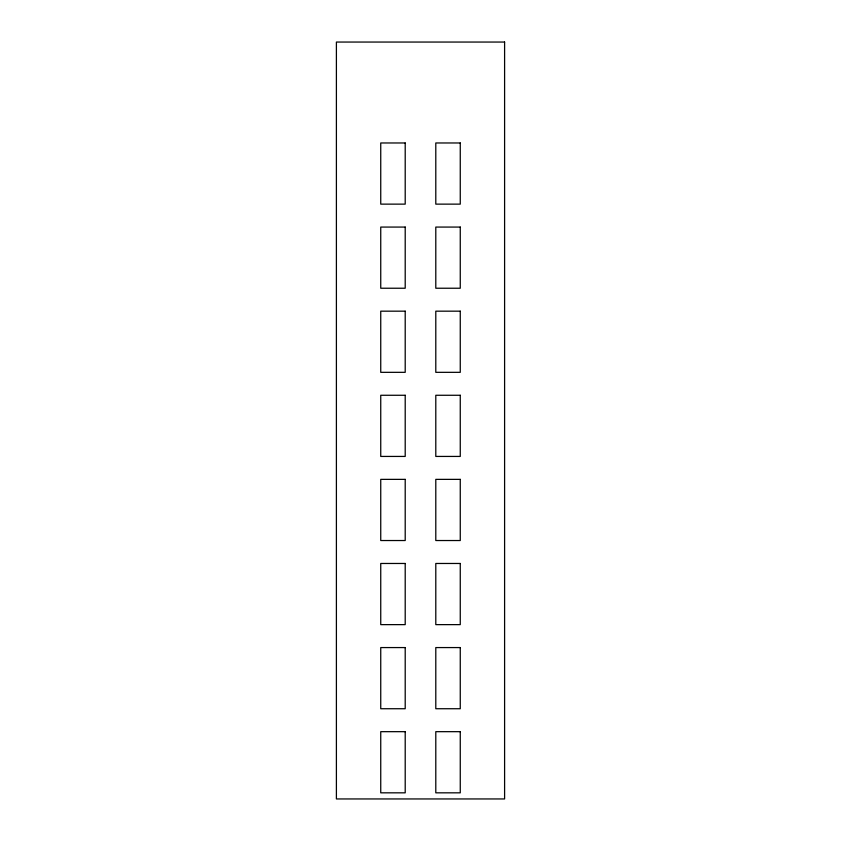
<?xml version="1.0" encoding="UTF-8"?>
<svg xmlns="http://www.w3.org/2000/svg" width="841" height="841" viewBox="0 0 841 841"><rect width="100%" height="100%" fill="white"/><g stroke="black" fill="none" stroke-linecap="round" stroke-linejoin="round"><path stroke-width="1.26" d="M504.6 42.05L336.4 42.05L336.4 798.95L504.6 798.95L504.6 42.05M405.204 142.97L380.742 142.97L380.742 204.132L405.204 204.132L405.204 142.97M460.258 142.97L435.796 142.97L435.796 204.132L460.258 204.132L460.258 142.97M405.204 227.07L380.742 227.07L380.742 288.232L405.204 288.232L405.204 227.07M460.258 227.07L435.796 227.07L435.796 288.232L460.258 288.232L460.258 227.07M405.204 311.17L380.742 311.17L380.742 372.332L405.204 372.332L405.204 311.17M460.258 311.17L435.796 311.17L435.796 372.332L460.258 372.332L460.258 311.17M405.204 395.27L380.742 395.27L380.742 456.432L405.204 456.432L405.204 395.27M460.258 395.27L435.796 395.27L435.796 456.432L460.258 456.432L460.258 395.27M405.204 479.37L380.742 479.37L380.742 540.532L405.204 540.532L405.204 479.37M460.258 479.37L435.796 479.37L435.796 540.532L460.258 540.532L460.258 479.37M405.204 563.47L380.742 563.47L380.742 624.632L405.204 624.632L405.204 563.47M460.258 563.47L435.796 563.47L435.796 624.632L460.258 624.632L460.258 563.47M405.204 647.57L380.742 647.57L380.742 708.732L405.204 708.732L405.204 647.57M460.258 647.57L435.796 647.57L435.796 708.732L460.258 708.732L460.258 647.57M405.204 731.67L380.742 731.67L380.742 792.832L405.204 792.832L405.204 731.67M460.258 731.67L435.796 731.67L435.796 792.832L460.258 792.832L460.258 731.67"/></g></svg>
